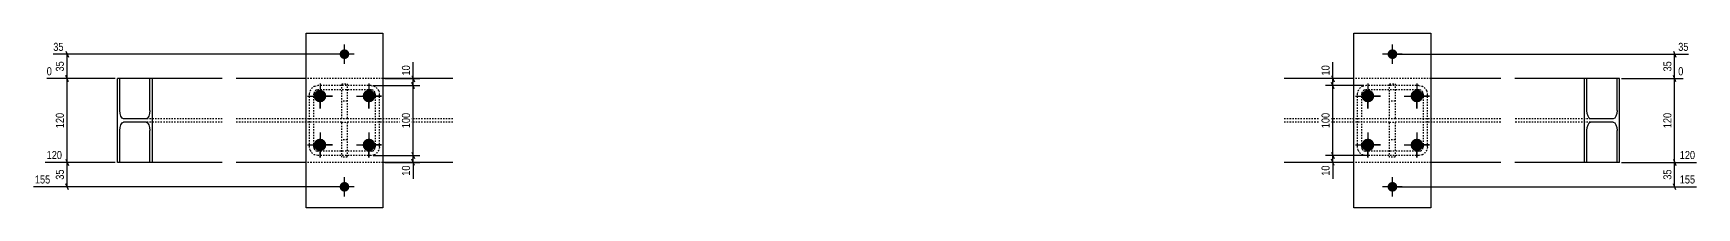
# Model space of a CAD drawing. Header units: millimetres. Extents: x 24 to 29639, y 5 to 975.
# Drawn here: x 18606 to 20987, y 7 to 257 of the extents above; entities that cross this region are included whole.
import ezdxf

# ---------------------------------------------------------------- set-up
doc = ezdxf.new("R2010")
doc.units = ezdxf.units.MM
doc.linetypes.add('DXK_LINE_DOT2', pattern=[3.9198, 1.9599, -1.9599])
doc.layers.add('MÅLSÆTNING', color=7, linetype='Continuous')
doc.layers.add('STÅL', color=7, linetype='Continuous')
doc.styles.add('Arial Narrow', font='ARIALN.TTF', dxfattribs={"height": 0.2})

msp = doc.modelspace()

# ---------------------------------------------------------------- hatches: boundary and pattern name
at = {"layer": 'STÅL', "linetype": 'Continuous'}
for points in [[(19051.4, 220.2, -1), (19051.4, 234.2, -1)], [(20551.4, 220.2, -1), (20551.4, 234.2, -1)], [(19025.4, 167.2, -1), (19007.4, 167.2, -1)], [(19095.4, 167.2, -1), (19077.4, 167.2, -1)], [(20525.4, 167.2, -1), (20507.4, 167.2, -1)], [(20595.4, 167.2, -1), (20577.4, 167.2, -1)], [(19025.4, 97.2, -1), (19007.4, 97.2, -1)], [(19095.4, 97.2, -1), (19077.4, 97.2, -1)], [(20525.4, 97.2, -1), (20507.4, 97.2, -1)], [(20595.4, 97.2, -1), (20577.4, 97.2, -1)], [(19051.4, 30.2, -1), (19051.4, 44.2, -1)], [(20551.4, 30.2, -1), (20551.4, 44.2, -1)]]:
    msp.add_hatch(color=96, dxfattribs=at).paths.add_polyline_path(points)

# ---------------------------------------------------------------- linework, layer by layer
at = {"layer": 'MÅLSÆTNING', "color": 7, "linetype": 'Continuous'}
for p, q in [((19048.4, 227.2), (18634.6, 227.2)), ((18652.6, 231.7), (18656.2, 222.7)), ((18654.4, 192.2), (18654.4, 227.2)), ((20554.4, 227.2), (20975.1, 227.2)), ((18723.4, 192.2), (18625.2, 192.2)), ((18656.2, 187.7), (18652.6, 196.7)), ((19109.4, 192.2), (19159.4, 192.2)), ((19148, 196.7), (19151.6, 187.7)), ((19149.8, 182.2), (19149.8, 192.2)), ((20471.6, 192.2), (20455.4, 192.2)), ((20464.3, 196.7), (20467.9, 187.7)), ((20466.1, 182.2), (20466.1, 192.2)), ((20879.4, 192.2), (20967.8, 192.2)), ((20957.2, 187.7), (20953.6, 196.7)), ((20955.4, 72.2), (20955.4, 192.2)), ((19092.4, 182.2), (19159.4, 182.2)), ((19092.4, 182.2), (19159.4, 182.2)), ((19151.6, 177.7), (19148, 186.7)), ((19149.8, 82.2), (19149.8, 182.2)), ((20510.4, 182.2), (20455.4, 182.2)), ((20510.4, 182.2), (20455.4, 182.2)), ((20467.9, 177.7), (20464.3, 186.7)), ((20467.9, 177.7), (20464.3, 186.7)), ((20466.1, 82.2), (20466.1, 182.2)), ((18723.4, 72.2), (18623, 72.2)), ((18723.4, 72.2), (18623, 72.2)), ((18652.6, 76.7), (18656.2, 67.7)), ((18652.6, 76.7), (18656.2, 67.7)), ((18654.4, 37.2), (18654.4, 72.2)), ((19092.4, 82.2), (19159.4, 82.2)), ((19092.4, 82.2), (19159.4, 82.2)), ((19109.4, 72.2), (19159.4, 72.2)), ((19148, 86.7), (19151.6, 77.7)), ((19151.6, 67.7), (19148, 76.7)), ((19149.8, 72.2), (19149.8, 82.2)), ((20513.4, 82.2), (20455.4, 82.2)), ((20513.4, 82.2), (20455.4, 82.2)), ((20493.4, 72.2), (20455.4, 72.2)), ((20464.3, 86.7), (20467.9, 77.7)), ((20464.3, 86.7), (20467.9, 77.7)), ((20467.9, 67.7), (20464.3, 76.7)), ((20466.1, 72.2), (20466.1, 82.2)), ((20879.4, 72.2), (20986.8, 72.2)), ((20879.4, 72.2), (20986.8, 72.2)), ((20953.6, 76.7), (20957.2, 67.7)), ((20953.6, 76.7), (20957.2, 67.7)), ((20955.4, 37.2), (20955.4, 72.2)), ((19048.4, 37.2), (18606.2, 37.2)), ((18656.2, 32.7), (18652.6, 41.7)), ((20554.4, 37.2), (20986.8, 37.2)), ((20957.2, 32.7), (20953.6, 41.7))]:
    msp.add_line(p, q, dxfattribs=at)
at = {"layer": 'STÅL', "color": 2, "linetype": 'Continuous'}
for p, q in [((18996.4, 7.2), (18996.4, 257.2)), ((18996.4, 257.2), (19106.4, 257.2)), ((19106.4, 257.2), (19106.4, 7.2)), ((20496.4, 7.2), (20496.4, 257.2)), ((20496.4, 257.2), (20606.4, 257.2)), ((20606.4, 257.2), (20606.4, 7.2)), ((18726.4, 72.2), (18726.4, 192.2)), ((18876.4, 192.2), (18726.4, 192.2)), ((18729.9, 146.7), (18729.9, 192.2)), ((18772.9, 146.7), (18772.9, 192.2)), ((18776.4, 72.2), (18776.4, 192.2)), ((18996.4, 192.2), (18896.4, 192.2)), ((19206.4, 192.2), (19106.4, 192.2)), ((20496.4, 192.2), (20396.4, 192.2)), ((20706.4, 192.2), (20606.4, 192.2)), ((20876.4, 192.2), (20726.4, 192.2)), ((20826.4, 72.2), (20826.4, 192.2)), ((20829.9, 146.7), (20829.9, 192.2)), ((20872.9, 146.7), (20872.9, 192.2)), ((20876.4, 72.2), (20876.4, 192.2)), ((18730.3, 142.1), (18729.9, 146.7)), ((18772.9, 146.7), (18772.5, 142.1)), ((20830.3, 142.1), (20829.9, 146.7)), ((20872.9, 146.7), (20872.5, 142.1)), ((18729.9, 117.7), (18730.3, 122.3)), ((18731.4, 138.2), (18730.3, 142.1)), ((18730.3, 122.3), (18731.4, 126.2)), ((18733.1, 135.6), (18731.4, 138.2)), ((18731.4, 126.2), (18733.1, 128.8)), ((18735.1, 134.7), (18733.1, 135.6)), ((18733.1, 128.8), (18735.1, 129.7)), ((18767.6, 134.7), (18735.1, 134.7)), ((18767.6, 129.7), (18735.1, 129.7)), ((18769.6, 135.6), (18767.6, 134.7)), ((18767.6, 129.7), (18769.6, 128.8)), ((18771.3, 138.2), (18769.6, 135.6)), ((18769.6, 128.8), (18771.3, 126.2)), ((18772.5, 142.1), (18771.3, 138.2)), ((18771.3, 126.2), (18772.5, 122.3)), ((18772.5, 122.3), (18772.9, 117.7)), ((20829.9, 117.7), (20830.3, 122.3)), ((20831.4, 138.2), (20830.3, 142.1)), ((20830.3, 122.3), (20831.4, 126.2)), ((20833.1, 135.6), (20831.4, 138.2)), ((20831.4, 126.2), (20833.1, 128.8)), ((20835.1, 134.7), (20833.1, 135.6)), ((20833.1, 128.8), (20835.1, 129.7)), ((20867.6, 134.7), (20835.1, 134.7)), ((20867.6, 129.7), (20835.1, 129.7)), ((20869.6, 135.6), (20867.6, 134.7)), ((20867.6, 129.7), (20869.6, 128.8)), ((20871.3, 138.2), (20869.6, 135.6)), ((20869.6, 128.8), (20871.3, 126.2)), ((20872.5, 142.1), (20871.3, 138.2)), ((20871.3, 126.2), (20872.5, 122.3)), ((20872.5, 122.3), (20872.9, 117.7)), ((18729.9, 72.2), (18729.9, 117.7)), ((18772.9, 72.2), (18772.9, 117.7)), ((20829.9, 72.2), (20829.9, 117.7)), ((20872.9, 72.2), (20872.9, 117.7)), ((18876.4, 72.2), (18726.4, 72.2)), ((18996.4, 72.2), (18896.4, 72.2)), ((19206.4, 72.2), (19106.4, 72.2)), ((20496.4, 72.2), (20396.4, 72.2)), ((20706.4, 72.2), (20606.4, 72.2)), ((20872.9, 72.2), (20726.4, 72.2)), ((20876.4, 72.2), (20872.9, 72.2)), ((19106.4, 7.2), (18996.4, 7.2)), ((20606.4, 7.2), (20496.4, 7.2))]:
    msp.add_line(p, q, dxfattribs=at)
at = {"layer": 'STÅL', "color": 96, "linetype": 'Continuous'}
for p, q in [((19051.4, 213.2), (19051.4, 241.2)), ((20551.4, 213.2), (20551.4, 241.2)), ((19065.4, 227.2), (19037.4, 227.2)), ((20565.4, 227.2), (20537.4, 227.2)), ((18998.4, 167.2), (19034.4, 167.2)), ((18998.4, 167.2), (19010.4, 167.2)), ((19016.4, 185.2), (19016.4, 149.2)), ((19016.4, 185.2), (19016.4, 173.2)), ((19034.4, 167.2), (19022.4, 167.2)), ((19068.4, 167.2), (19104.4, 167.2)), ((19068.4, 167.2), (19080.4, 167.2)), ((19086.4, 185.2), (19086.4, 149.2)), ((19086.4, 185.2), (19086.4, 173.2)), ((19104.4, 167.2), (19092.4, 167.2)), ((20498.4, 167.2), (20534.4, 167.2)), ((20498.4, 167.2), (20510.4, 167.2)), ((20516.4, 185.2), (20516.4, 149.2)), ((20516.4, 185.2), (20516.4, 173.2)), ((20534.4, 167.2), (20522.4, 167.2)), ((20568.4, 167.2), (20604.4, 167.2)), ((20568.4, 167.2), (20580.4, 167.2)), ((20586.4, 185.2), (20586.4, 149.2)), ((20586.4, 185.2), (20586.4, 173.2)), ((20604.4, 167.2), (20592.4, 167.2)), ((19016.4, 149.2), (19016.4, 161.2)), ((19086.4, 149.2), (19086.4, 161.2)), ((20516.4, 149.2), (20516.4, 161.2)), ((20586.4, 149.2), (20586.4, 161.2)), ((18998.4, 97.2), (19034.4, 97.2)), ((18998.4, 97.2), (19010.4, 97.2)), ((19016.4, 115.2), (19016.4, 79.2)), ((19016.4, 115.2), (19016.4, 103.2)), ((19034.4, 97.2), (19022.4, 97.2)), ((19068.4, 97.2), (19104.4, 97.2)), ((19068.4, 97.2), (19080.4, 97.2)), ((19086.4, 115.2), (19086.4, 79.2)), ((19086.4, 115.2), (19086.4, 103.2)), ((19104.4, 97.2), (19092.4, 97.2)), ((20498.4, 97.2), (20534.4, 97.2)), ((20498.4, 97.2), (20510.4, 97.2)), ((20516.4, 115.2), (20516.4, 79.2)), ((20516.4, 115.2), (20516.4, 103.2)), ((20534.4, 97.2), (20522.4, 97.2)), ((20568.4, 97.2), (20604.4, 97.2)), ((20568.4, 97.2), (20580.4, 97.2)), ((20586.4, 115.2), (20586.4, 79.2)), ((20586.4, 115.2), (20586.4, 103.2)), ((20604.4, 97.2), (20592.4, 97.2)), ((19016.4, 79.2), (19016.4, 91.2)), ((19086.4, 79.2), (19086.4, 91.2)), ((20516.4, 79.2), (20516.4, 91.2)), ((20586.4, 79.2), (20586.4, 91.2)), ((19051.4, 23.2), (19051.4, 51.2)), ((20551.4, 23.2), (20551.4, 51.2)), ((19065.4, 37.2), (19037.4, 37.2)), ((20565.4, 37.2), (20537.4, 37.2))]:
    msp.add_line(p, q, dxfattribs=at)
at = {"layer": 'STÅL', "color": 7, "linetype": 'DXK_LINE_DOT2'}
for p, q in [((19106.4, 192.2), (18996.4, 192.2)), ((20606.4, 192.2), (20496.4, 192.2)), ((19001.4, 170.2), (19002.3, 174.8)), ((19001.4, 94.2), (19001.4, 170.2)), ((19007.8, 172.5), (19007.4, 170.2)), ((19007.4, 94.2), (19007.4, 170.2)), ((19008.8, 181.3), (19013.4, 182.2)), ((19013.4, 176.2), (19011.1, 175.7)), ((19089.4, 182.2), (19013.4, 182.2)), ((19089.4, 176.2), (19013.4, 176.2)), ((19047.4, 134.7), (19047.4, 184.7)), ((19047.4, 184.7), (19055.4, 184.7)), ((19055.4, 184.7), (19055.4, 134.7)), ((19089.4, 182.2), (19094, 181.3)), ((19091.7, 175.7), (19089.4, 176.2)), ((19095.4, 170.2), (19094.9, 172.5)), ((19095.4, 170.2), (19095.4, 94.2)), ((19100.5, 174.8), (19101.4, 170.2)), ((19101.4, 94.2), (19101.4, 170.2)), ((20501.4, 170.2), (20502.3, 174.8)), ((20501.4, 94.2), (20501.4, 170.2)), ((20507.8, 172.5), (20507.4, 170.2)), ((20507.4, 94.2), (20507.4, 170.2)), ((20508.8, 181.3), (20513.4, 182.2)), ((20513.4, 176.2), (20511.1, 175.7)), ((20589.4, 182.2), (20513.4, 182.2)), ((20589.4, 176.2), (20513.4, 176.2)), ((20547.4, 134.7), (20547.4, 184.7)), ((20547.4, 184.7), (20555.4, 184.7)), ((20555.4, 184.7), (20555.4, 134.7)), ((20589.4, 182.2), (20594, 181.3)), ((20591.7, 175.7), (20589.4, 176.2)), ((20595.4, 170.2), (20594.9, 172.5)), ((20595.4, 170.2), (20595.4, 94.2)), ((20600.5, 174.8), (20601.4, 170.2)), ((20601.4, 94.2), (20601.4, 170.2)), ((19055.4, 159.7), (19047.4, 159.7)), ((20555.4, 159.7), (20547.4, 159.7)), ((18876.4, 134.7), (18767.6, 134.7)), ((18876.4, 129.7), (18767.6, 129.7)), ((19047.4, 134.7), (18896.4, 134.7)), ((19047.4, 129.7), (18896.4, 129.7)), ((19055.4, 134.7), (19047.4, 134.7)), ((19047.4, 79.7), (19047.4, 129.7)), ((19047.4, 129.7), (19055.4, 129.7)), ((19206.4, 134.7), (19055.4, 134.7)), ((19055.4, 129.7), (19055.4, 79.7)), ((19206.4, 129.7), (19055.4, 129.7)), ((20547.4, 134.7), (20396.4, 134.7)), ((20547.4, 129.7), (20396.4, 129.7)), ((20555.4, 134.7), (20547.4, 134.7)), ((20547.4, 79.7), (20547.4, 129.7)), ((20547.4, 129.7), (20555.4, 129.7)), ((20706.4, 134.7), (20555.4, 134.7)), ((20555.4, 129.7), (20555.4, 79.7)), ((20706.4, 129.7), (20555.4, 129.7)), ((20835.1, 134.7), (20726.4, 134.7)), ((20835.1, 129.7), (20726.4, 129.7)), ((19055.4, 104.7), (19047.4, 104.7)), ((20555.4, 104.7), (20547.4, 104.7)), ((19106.4, 72.2), (18996.4, 72.2)), ((19002.3, 89.6), (19001.4, 94.2)), ((19007.4, 94.2), (19007.8, 91.9)), ((19013.4, 82.2), (19008.8, 83.1)), ((19011.1, 88.7), (19013.4, 88.2)), ((19089.4, 88.2), (19013.4, 88.2)), ((19089.4, 82.2), (19013.4, 82.2)), ((19055.4, 79.7), (19047.4, 79.7)), ((19089.4, 88.2), (19091.7, 88.7)), ((19094, 83.1), (19089.4, 82.2)), ((19094.9, 91.9), (19095.4, 94.2)), ((19101.4, 94.2), (19100.5, 89.6)), ((20606.4, 72.2), (20496.4, 72.2)), ((20502.3, 89.6), (20501.4, 94.2)), ((20507.4, 94.2), (20507.8, 91.9)), ((20513.4, 82.2), (20508.8, 83.1)), ((20511.1, 88.7), (20513.4, 88.2)), ((20589.4, 88.2), (20513.4, 88.2)), ((20589.4, 82.2), (20513.4, 82.2)), ((20555.4, 79.7), (20547.4, 79.7)), ((20589.4, 88.2), (20591.7, 88.7)), ((20594, 83.1), (20589.4, 82.2)), ((20594.9, 91.9), (20595.4, 94.2)), ((20601.4, 94.2), (20600.5, 89.6))]:
    msp.add_line(p, q, dxfattribs=at)
for centre, radius, start, end in [((19013.4, 170.2), 12, 112.5, 157.5), ((19013.4, 170.2), 6, 112.5, 157.5), ((19089.4, 170.2), 6, 22.5, 67.5), ((19089.4, 170.2), 12, 22.5, 67.5), ((20513.4, 170.2), 12, 112.5, 157.5), ((20513.4, 170.2), 6, 112.5, 157.5), ((20589.4, 170.2), 6, 22.5, 67.5), ((20589.4, 170.2), 12, 22.5, 67.5), ((19013.4, 94.2), 12, 202.5, 247.5), ((19013.4, 94.2), 6, 202.5, 247.5), ((19089.4, 94.2), 6, 292.5, 337.5), ((19089.4, 94.2), 12, 292.5, 337.5), ((20513.4, 94.2), 12, 202.5, 247.5), ((20513.4, 94.2), 6, 202.5, 247.5), ((20589.4, 94.2), 6, 292.5, 337.5), ((20589.4, 94.2), 12, 292.5, 337.5)]:
    msp.add_arc(centre, radius, start, end, dxfattribs=at)

# ---------------------------------------------------------------- next in the draw order: wipeouts: each hides what was drawn before it
at = {"color": 0}
for points in [[(18652.1, 219.4), (18635.3, 219.4), (18635.3, 200), (18652.1, 200)], [(19147.5, 213.7), (19130.7, 213.7), (19130.7, 194.3), (19147.5, 194.3)], [(20463.8, 213.7), (20447, 213.7), (20447, 194.3), (20463.8, 194.3)], [(19147.5, 145.6), (19130.7, 145.6), (19130.7, 118.8), (19147.5, 118.8)], [(20463.8, 145.6), (20447, 145.6), (20447, 118.8), (20463.8, 118.8)], [(20953.1, 145.6), (20936.3, 145.6), (20936.3, 118.8), (20953.1, 118.8)], [(19147.5, 70.1), (19130.7, 70.1), (19130.7, 50.7), (19147.5, 50.7)], [(20463.8, 70.1), (20447, 70.1), (20447, 50.7), (20463.8, 50.7)], [(20953.1, 64.4), (20936.3, 64.4), (20936.3, 45), (20953.1, 45)]]:
    msp.add_wipeout(points, dxfattribs=at).dxf.layer = 'MÅLSÆTNING'
at = {"color": 0, "linetype": 'Continuous'}
msp.add_wipeout([(20970.2, 194.6), (20970.2, 211.4), (20958.1, 211.4), (20958.1, 194.6)], dxfattribs=at).dxf.layer = 'MÅLSÆTNING'

# ---------------------------------------------------------------- next in the draw order: linework, layer by layer
at = {"layer": 'MÅLSÆTNING', "color": 7, "linetype": 'Continuous'}
for p, q in [((19149.8, 192.2), (19149.8, 215.8)), ((19149.8, 192.2), (19149.8, 215.8)), ((20466.1, 192.2), (20466.1, 215.8)), ((20466.1, 192.2), (20466.1, 215.8)), ((20953.6, 231.7), (20957.2, 222.7)), ((20955.4, 192.2), (20955.4, 227.2)), ((18723.4, 192.2), (18625.2, 192.2)), ((18656.2, 187.7), (18652.6, 196.7)), ((18654.4, 72.2), (18654.4, 192.2)), ((20879.4, 192.2), (20967.8, 192.2)), ((20957.2, 187.7), (20953.6, 196.7)), ((19151.6, 177.7), (19148, 186.7)), ((19148, 86.7), (19151.6, 77.7)), ((19149.8, 72.2), (19149.8, 48.6)), ((19149.8, 72.2), (19149.8, 48.6)), ((20466.1, 72.2), (20466.1, 48.6)), ((20466.1, 72.2), (20466.1, 48.6))]:
    msp.add_line(p, q, dxfattribs=at)

# ---------------------------------------------------------------- next in the draw order: texts
at = {"layer": 'MÅLSÆTNING', "color": 3, "style": 'Arial Narrow'}
for s, p in [('35', (18649.7, 202.4)), ('10', (19145.1, 196.7)), ('10', (20461.4, 196.7)), ('100', (19145.1, 121.2)), ('100', (20461.4, 121.2)), ('120', (20950.7, 121.2)), ('10', (19145.1, 53.1)), ('10', (20461.4, 53.1))]:
    msp.add_text(s, height=11.45, rotation=90.0002, dxfattribs=at).set_placement(p)
at = {"layer": 'MÅLSÆTNING', "color": 3, "linetype": 'Continuous', "style": 'Arial Narrow'}
msp.add_text('0', height=11.5, dxfattribs=at).set_placement((20960.5, 197))

# ---------------------------------------------------------------- next in the draw order: wipeouts: each hides what was drawn before it
at = {"color": 0, "linetype": 'Continuous'}
for points in [[(18651.7, 229.6), (18651.7, 246.4), (18632.2, 246.4), (18632.2, 229.6)], [(20987, 74.6), (20987, 91.4), (20960.3, 91.4), (20960.3, 74.6)], [(20987, 39.6), (20987, 56.4), (20960.3, 56.4), (20960.3, 39.6)]]:
    msp.add_wipeout(points, dxfattribs=at).dxf.layer = 'MÅLSÆTNING'

# ---------------------------------------------------------------- next in the draw order: texts
at = {"layer": 'MÅLSÆTNING', "color": 3, "linetype": 'Continuous', "style": 'Arial Narrow'}
for s, p in [('35', (18634.6, 232)), ('120', (20962.7, 77)), ('155', (20962.7, 42))]:
    msp.add_text(s, height=11.45, dxfattribs=at).set_placement(p)
at = {"layer": 'MÅLSÆTNING', "color": 3, "style": 'Arial Narrow'}
msp.add_text('35', height=11.45, rotation=90.0002, dxfattribs=at).set_placement((20950.7, 47.4))

# ---------------------------------------------------------------- next in the draw order: wipeouts: each hides what was drawn before it
at = {"color": 0}
for points in [[(20953.1, 219.4), (20936.3, 219.4), (20936.3, 200), (20953.1, 200)], [(18652.1, 145.6), (18635.3, 145.6), (18635.3, 118.8), (18652.1, 118.8)], [(18652.1, 64.4), (18635.3, 64.4), (18635.3, 45), (18652.1, 45)]]:
    msp.add_wipeout(points, dxfattribs=at).dxf.layer = 'MÅLSÆTNING'
at = {"color": 0, "linetype": 'Continuous'}
msp.add_wipeout([(18634.9, 194.6), (18634.9, 211.4), (18622.8, 211.4), (18622.8, 194.6)], dxfattribs=at).dxf.layer = 'MÅLSÆTNING'

# ---------------------------------------------------------------- next in the draw order: texts
at = {"layer": 'MÅLSÆTNING', "color": 3, "style": 'Arial Narrow'}
for s, p in [('35', (20950.7, 202.4)), ('120', (18649.7, 121.2))]:
    msp.add_text(s, height=11.45, rotation=90.0002, dxfattribs=at).set_placement(p)
at = {"layer": 'MÅLSÆTNING', "color": 3, "linetype": 'Continuous', "style": 'Arial Narrow'}
msp.add_text('0', height=11.5, dxfattribs=at).set_placement((18625.2, 197))

# ---------------------------------------------------------------- next in the draw order: wipeouts: each hides what was drawn before it
at = {"color": 0, "linetype": 'Continuous'}
for points in [[(20977.5, 229.6), (20977.5, 246.4), (20958.1, 246.4), (20958.1, 229.6)], [(18649.5, 74.6), (18649.5, 91.4), (18622.7, 91.4), (18622.7, 74.6)], [(18632.7, 39.6), (18632.7, 56.4), (18605.9, 56.4), (18605.9, 39.6)]]:
    msp.add_wipeout(points, dxfattribs=at).dxf.layer = 'MÅLSÆTNING'

# ---------------------------------------------------------------- next in the draw order: texts
at = {"layer": 'MÅLSÆTNING', "color": 3, "linetype": 'Continuous', "style": 'Arial Narrow'}
for s, p in [('35', (20960.5, 232)), ('120', (18625.1, 77)), ('155', (18608.3, 42))]:
    msp.add_text(s, height=11.45, dxfattribs=at).set_placement(p)
at = {"layer": 'MÅLSÆTNING', "color": 3, "style": 'Arial Narrow'}
msp.add_text('35', height=11.45, rotation=90.0002, dxfattribs=at).set_placement((18649.7, 47.4))

doc.saveas('drawing.dxf')
